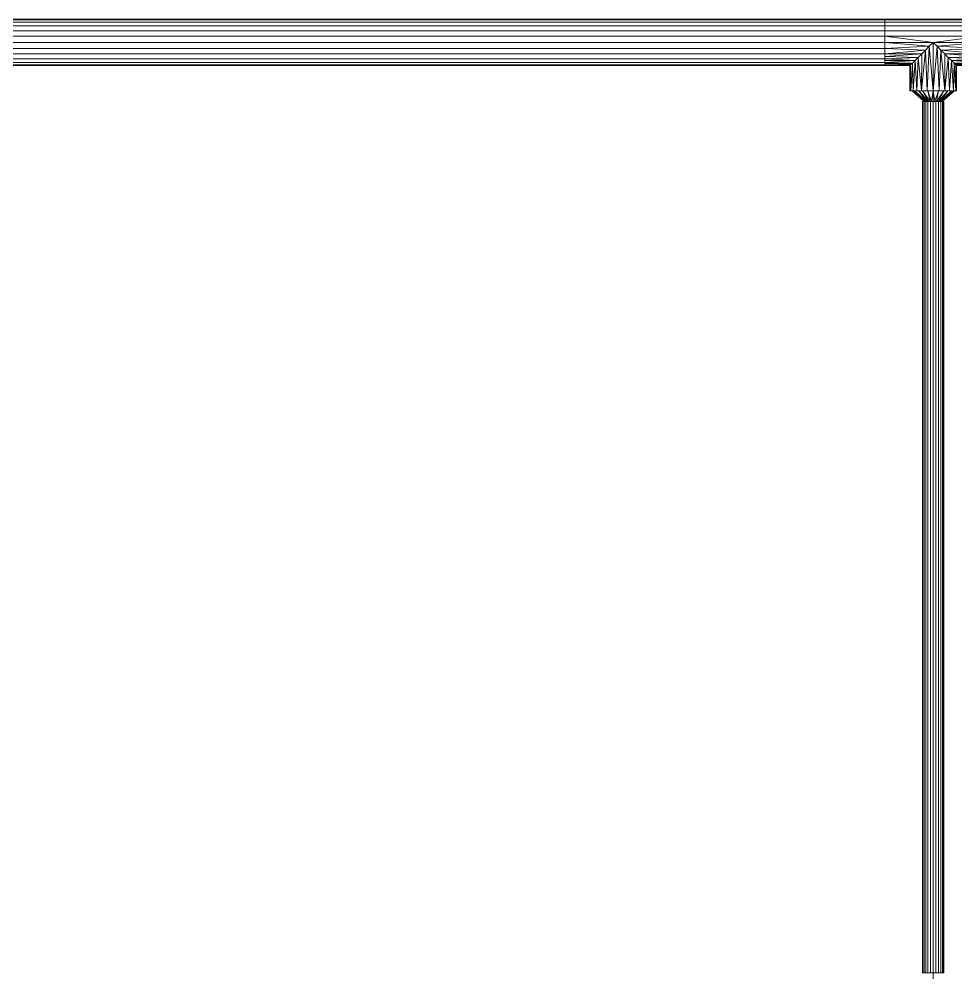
# Model space of a CAD drawing. Header units: inches. Extents: x -3326 to -59, y 8 to 1043.
# Drawn here: x -785 to -727.1, y 214.5 to 273.4 of the extents above; entities that cross this region are included whole.
import ezdxf

# ---------------------------------------------------------------- set-up
doc = ezdxf.new("R2010")
doc.units = ezdxf.units.IN
doc.header["$MEASUREMENT"] = 0
doc.layers.add('F-SPRN', color=10, linetype='Continuous', lineweight=9)
doc.layers.add('P-PIPE', color=10, linetype='Continuous', lineweight=9)

# ---------------------------------------------------------------- blocks, each defined once
blk = doc.blocks.new('Tee - Welded - Generic - Standard-1126622-05 - Fourth Level')
at = {"layer": 'P-PIPE'}
mesh = blk.add_polyface(dxfattribs=at)
corners = [(-2.992, -1.437), (-2.992, -1.388, 0.372), (-2.992, -1.244, 0.719), (-2.992, -1.016, 1.016), (-2.992, -0.719, 1.244), (-2.992, -0.372, 1.388), (-2.992, 0, 1.437), (-2.992, 0.372, 1.388), (-2.992, 0.719, 1.244), (-2.992, 1.016, 1.016), (-2.992, 1.244, 0.719), (-2.992, 1.388, 0.372), (-2.992, 1.437), (-2.992, 1.388, -0.372), (-2.992, 1.244, -0.719), (-2.992, 1.016, -1.016), (-2.992, 0.719, -1.244), (-2.992, 0.372, -1.388), (-2.992, 0, -1.437), (-2.992, -0.372, -1.388), (-2.992, -0.719, -1.244), (-2.992, -1.016, -1.016), (-2.992, -1.244, -0.719), (-2.992, -1.388, -0.372)]
mesh.append_faces([[corners[k] for k in face] for face in [(10, 7, 8, 9)]], dxfattribs={"vtx0": -1})
mesh.append_faces([[corners[k] for k in face] for face in [(0, 3, 6)]], dxfattribs={"vtx0": -1, "vtx1": -1, "vtx2": -1})
mesh.append_faces([[corners[k] for k in face] for face in [(13, 18, 22, 23)]], dxfattribs={"vtx0": -1, "vtx1": -1, "vtx3": -1})
mesh.append_faces([[corners[k] for k in face] for face in [(18, 21, 22), (13, 23, 0, 12)]], dxfattribs={"vtx0": -1, "vtx2": -1})
mesh.append_faces([[corners[k] for k in face] for face in [(6, 7, 12, 0)]], dxfattribs={"vtx1": -1, "vtx2": -1, "vtx3": -1})
mesh.append_faces([[corners[k] for k in face] for face in [(16, 17, 18, 15), (19, 20, 21, 18)]], dxfattribs={"vtx2": -1})
mesh.append_faces([[corners[k] for k in face] for face in [(13, 14, 15, 18), (10, 11, 12, 7)]], dxfattribs={"vtx2": -1, "vtx3": -1})
mesh.append_faces([[corners[k] for k in face] for face in [(0, 1, 2, 3), (3, 4, 5, 6)]], dxfattribs={"vtx3": -1})
mesh = blk.add_polyface(dxfattribs=at)
corners = [(-2.992, 1.437), (-2.992, 1.388, 0.372), (-2.992, 1.244, 0.719), (-2.992, 1.016, 1.016), (-2.992, 0.719, 1.244), (-2.992, 0.372, 1.388), (-2.992, 0, 1.437), (-2.992, -0.372, 1.388), (-2.992, -0.719, 1.244), (-2.992, -1.016, 1.016), (-2.992, -1.244, 0.719), (-2.992, -1.388, 0.372), (-2.992, -1.437), (-1.437, -1.437), (-1.397, -1.397, 0.338), (-1.286, -1.286, 0.642), (-1.123, -1.123, 0.896), (-0.927, -0.927, 1.098), (-0.71, -0.71, 1.249), (-0.48, -0.48, 1.355), (-0.242, -0.242, 1.417), (0, 0, 1.437), (0.242, -0.242, 1.417), (0.48, -0.48, 1.355), (0.71, -0.71, 1.249), (0.927, -0.927, 1.098), (1.123, -1.123, 0.896), (1.286, -1.286, 0.642), (1.397, -1.397, 0.338), (1.437, -1.437), (2.992, -1.437), (2.992, -1.388, 0.372), (2.992, -1.244, 0.719), (2.992, -1.016, 1.016), (2.992, -0.719, 1.244), (2.992, -0.372, 1.388), (2.992, 0, 1.437), (2.992, 0.372, 1.388), (2.992, 0.719, 1.244), (2.992, 1.016, 1.016), (2.992, 1.244, 0.719), (2.992, 1.388, 0.372), (2.992, 1.437), (-2.992, -0.867, 1.13), (-2.992, -1.13, 0.867), (-2.992, -1.316, 0.545), (2.992, -1.316, 0.545), (2.992, -1.13, 0.867), (2.992, -0.867, 1.13), (1.341, -1.341, 0.49), (-1.341, -1.341, 0.49)]
mesh.append_faces([[corners[k] for k in face] for face in [(14, 12, 13)]], dxfattribs={"vtx0": -1})
mesh.append_faces([[corners[k] for k in face] for face in [(34, 24, 48), (33, 26, 47), (26, 33, 25), (11, 50, 45), (15, 45, 50), (12, 14, 11), (9, 17, 43), (16, 10, 15), (24, 34, 23), (22, 36, 21), (20, 7, 19), (7, 20, 6), (18, 43, 17)]], dxfattribs={"vtx0": -1, "vtx1": -1})
mesh.append_faces([[corners[k] for k in face] for face in [(32, 26, 27), (25, 33, 48), (11, 14, 50), (18, 8, 43), (16, 44, 10), (46, 27, 49), (48, 24, 25), (31, 49, 28), (16, 9, 44), (23, 34, 35), (15, 10, 45), (21, 5, 6), (26, 32, 47)]], dxfattribs={"vtx0": -1, "vtx2": -1})
mesh.append_faces([[corners[k] for k in face] for face in [(21, 36, 37, 5)]], dxfattribs={"vtx0": -1, "vtx2": -1, "vtx3": -1})
mesh.append_faces([[corners[k] for k in face] for face in [(30, 31, 28), (31, 46, 49), (46, 32, 27), (16, 17, 9), (18, 19, 8), (35, 36, 22), (22, 23, 35), (20, 21, 6), (7, 8, 19)]], dxfattribs={"vtx1": -1, "vtx2": -1})
mesh.append_faces([[corners[k] for k in face] for face in [(39, 40, 2, 3), (40, 41, 1, 2), (37, 38, 4, 5), (38, 39, 3, 4)]], dxfattribs={"vtx1": -1, "vtx3": -1})
mesh.append_faces([[corners[k] for k in face] for face in [(28, 29, 30)]], dxfattribs={"vtx2": -1})
mesh.append_faces([[corners[k] for k in face] for face in [(41, 42, 0, 1)]], dxfattribs={"vtx3": -1})
mesh = blk.add_polyface(dxfattribs=at)
corners = [(-2.992, -1.437), (-2.992, -1.388, -0.372), (-2.992, -1.244, -0.719), (-2.992, -1.016, -1.016), (-2.992, -0.719, -1.244), (-2.992, -0.372, -1.388), (-2.992, 0, -1.437), (-2.992, 0.372, -1.388), (-2.992, 0.719, -1.244), (-2.992, 1.016, -1.016), (-2.992, 1.244, -0.719), (-2.992, 1.388, -0.372), (-2.992, 1.437), (2.992, 1.437), (2.992, 1.388, -0.372), (2.992, 1.244, -0.719), (2.992, 1.016, -1.016), (2.992, 0.719, -1.244), (2.992, 0.372, -1.388), (2.992, 0, -1.437), (2.992, -0.372, -1.388), (2.992, -0.719, -1.244), (2.992, -1.016, -1.016), (2.992, -1.244, -0.719), (2.992, -1.388, -0.372), (2.992, -1.437), (1.437, -1.437), (1.397, -1.397, -0.338), (1.286, -1.286, -0.642), (1.123, -1.123, -0.896), (0.927, -0.927, -1.098), (0.71, -0.71, -1.249), (0.48, -0.48, -1.355), (0.242, -0.242, -1.417), (0, 0, -1.437), (-0.242, -0.242, -1.417), (-0.48, -0.48, -1.355), (-0.71, -0.71, -1.249), (-0.927, -0.927, -1.098), (-1.123, -1.123, -0.896), (-1.286, -1.286, -0.642), (-1.397, -1.397, -0.338), (-1.437, -1.437), (-2.992, -1.316, -0.545), (-2.992, -1.13, -0.867), (-2.992, -0.867, -1.13), (2.992, -0.867, -1.13), (2.992, -1.13, -0.867), (2.992, -1.316, -0.545), (-1.341, -1.341, -0.49), (1.341, -1.341, -0.49)]
mesh.append_faces([[corners[k] for k in face] for face in [(33, 20, 32), (6, 35, 5), (31, 46, 30), (28, 48, 50), (38, 45, 37), (24, 50, 48), (3, 39, 44), (37, 4, 36), (1, 41, 0), (40, 2, 39)]], dxfattribs={"vtx0": -1, "vtx1": -1})
mesh.append_faces([[corners[k] for k in face] for face in [(11, 14, 15, 10), (38, 3, 45), (19, 33, 34), (1, 49, 41), (39, 2, 44), (36, 4, 5), (43, 40, 49), (31, 21, 46), (21, 31, 32), (24, 27, 50), (27, 24, 25), (23, 28, 29), (3, 38, 39), (28, 23, 48), (40, 43, 2), (29, 22, 47)]], dxfattribs={"vtx0": -1, "vtx2": -1})
mesh.append_faces([[corners[k] for k in face] for face in [(34, 6, 7, 18)]], dxfattribs={"vtx0": -1, "vtx2": -1, "vtx3": -1})
mesh.append_faces([[corners[k] for k in face] for face in [(26, 27, 25)]], dxfattribs={"vtx1": -1})
mesh.append_faces([[corners[k] for k in face] for face in [(19, 20, 33), (18, 19, 34), (20, 21, 32), (35, 36, 5), (34, 35, 6), (46, 22, 30), (29, 30, 22), (47, 23, 29), (45, 4, 37), (1, 43, 49)]], dxfattribs={"vtx1": -1, "vtx2": -1})
mesh.append_faces([[corners[k] for k in face] for face in [(15, 16, 9, 10), (16, 17, 8, 9), (17, 18, 7, 8)]], dxfattribs={"vtx1": -1, "vtx3": -1})
mesh.append_faces([[corners[k] for k in face] for face in [(12, 13, 14, 11), (41, 42, 0)]], dxfattribs={"vtx2": -1})
mesh = blk.add_polyface(dxfattribs=at)
corners = [(2.992, -1.437), (2.992, -1.388, -0.372), (2.992, -1.244, -0.719), (2.992, -1.016, -1.016), (2.992, -0.719, -1.244), (2.992, -0.372, -1.388), (2.992, 0, -1.437), (2.992, 0.372, -1.388), (2.992, 0.719, -1.244), (2.992, 1.016, -1.016), (2.992, 1.244, -0.719), (2.992, 1.388, -0.372), (2.992, 1.437), (2.992, 1.388, 0.372), (2.992, 1.244, 0.719), (2.992, 1.016, 1.016), (2.992, 0.719, 1.244), (2.992, 0.372, 1.388), (2.992, 0, 1.437), (2.992, -0.372, 1.388), (2.992, -0.719, 1.244), (2.992, -1.016, 1.016), (2.992, -1.244, 0.719), (2.992, -1.388, 0.372)]
mesh.append_faces([[corners[k] for k in face] for face in [(16, 14, 15)]], dxfattribs={"vtx0": -1})
mesh.append_faces([[corners[k] for k in face] for face in [(3, 6, 2)]], dxfattribs={"vtx0": -1, "vtx1": -1})
mesh.append_faces([[corners[k] for k in face] for face in [(18, 21, 11)]], dxfattribs={"vtx0": -1, "vtx1": -1, "vtx2": -1})
mesh.append_faces([[corners[k] for k in face] for face in [(6, 9, 21, 2), (18, 11, 14, 16)]], dxfattribs={"vtx0": -1, "vtx1": -1, "vtx2": -1, "vtx3": -1})
mesh.append_faces([[corners[k] for k in face] for face in [(21, 0, 1, 2)]], dxfattribs={"vtx0": -1, "vtx3": -1})
mesh.append_faces([[corners[k] for k in face] for face in [(17, 18, 16)]], dxfattribs={"vtx1": -1})
mesh.append_faces([[corners[k] for k in face] for face in [(12, 13, 14, 11), (22, 23, 0, 21), (19, 20, 21, 18)]], dxfattribs={"vtx2": -1})
mesh.append_faces([[corners[k] for k in face] for face in [(9, 10, 11, 21)]], dxfattribs={"vtx2": -1, "vtx3": -1})
mesh.append_faces([[corners[k] for k in face] for face in [(6, 7, 8, 9), (3, 4, 5, 6)]], dxfattribs={"vtx3": -1})
mesh = blk.add_polyface(dxfattribs=at)
corners = [(-1.437, -2.992), (-1.388, -2.992, 0.372), (-1.244, -2.992, 0.719), (-1.016, -2.992, 1.016), (-0.719, -2.992, 1.244), (-0.372, -2.992, 1.388), (0, -2.992, 1.437), (0.372, -2.992, 1.388), (0.719, -2.992, 1.244), (1.016, -2.992, 1.016), (1.244, -2.992, 0.719), (1.388, -2.992, 0.372), (1.437, -2.992), (1.437, -1.437), (1.397, -1.397, 0.338), (1.286, -1.286, 0.642), (1.123, -1.123, 0.896), (0.927, -0.927, 1.098), (0.71, -0.71, 1.249), (0.48, -0.48, 1.355), (0.242, -0.242, 1.417), (0, 0, 1.437), (-0.242, -0.242, 1.417), (-0.48, -0.48, 1.355), (-0.71, -0.71, 1.249), (-0.927, -0.927, 1.098), (-1.123, -1.123, 0.896), (-1.286, -1.286, 0.642), (-1.397, -1.397, 0.338), (-1.437, -1.437)]
mesh.append_faces([[corners[k] for k in face] for face in [(1, 28, 0), (27, 2, 26), (23, 5, 22), (25, 4, 24), (8, 19, 7), (17, 9, 16)]], dxfattribs={"vtx0": -1, "vtx1": -1})
mesh.append_faces([[corners[k] for k in face] for face in [(26, 2, 3), (27, 1, 2), (23, 4, 5), (6, 21, 22), (22, 5, 6), (20, 6, 7), (16, 9, 10), (17, 8, 9), (14, 11, 12), (6, 20, 21)]], dxfattribs={"vtx0": -1, "vtx2": -1})
mesh.append_faces([[corners[k] for k in face] for face in [(13, 14, 12)]], dxfattribs={"vtx1": -1})
mesh.append_faces([[corners[k] for k in face] for face in [(3, 4, 25), (27, 28, 1), (25, 26, 3), (23, 24, 4), (10, 11, 15), (17, 18, 8), (19, 20, 7), (18, 19, 8), (15, 16, 10), (14, 15, 11)]], dxfattribs={"vtx1": -1, "vtx2": -1})
mesh.append_faces([[corners[k] for k in face] for face in [(28, 29, 0)]], dxfattribs={"vtx2": -1})
mesh = blk.add_polyface(dxfattribs=at)
corners = [(1.437, -2.992), (1.388, -2.992, -0.372), (1.244, -2.992, -0.719), (1.016, -2.992, -1.016), (0.719, -2.992, -1.244), (0.372, -2.992, -1.388), (0, -2.992, -1.437), (-0.372, -2.992, -1.388), (-0.719, -2.992, -1.244), (-1.016, -2.992, -1.016), (-1.244, -2.992, -0.719), (-1.388, -2.992, -0.372), (-1.437, -2.992), (-1.437, -1.437), (-1.397, -1.397, -0.338), (-1.286, -1.286, -0.642), (-1.123, -1.123, -0.896), (-0.927, -0.927, -1.098), (-0.71, -0.71, -1.249), (-0.48, -0.48, -1.355), (-0.242, -0.242, -1.417), (0, 0, -1.437), (0.242, -0.242, -1.417), (0.48, -0.48, -1.355), (0.71, -0.71, -1.249), (0.927, -0.927, -1.098), (1.123, -1.123, -0.896), (1.286, -1.286, -0.642), (1.397, -1.397, -0.338), (1.437, -1.437)]
mesh.append_faces([[corners[k] for k in face] for face in [(1, 28, 0), (3, 26, 2), (27, 2, 26), (23, 5, 22), (25, 4, 24), (8, 19, 7), (17, 9, 16)]], dxfattribs={"vtx0": -1, "vtx1": -1})
mesh.append_faces([[corners[k] for k in face] for face in [(27, 1, 2), (23, 4, 5), (6, 21, 22), (22, 5, 6), (20, 6, 7), (16, 9, 10), (17, 8, 9), (14, 11, 12), (6, 20, 21)]], dxfattribs={"vtx0": -1, "vtx2": -1})
mesh.append_faces([[corners[k] for k in face] for face in [(29, 0, 28), (13, 14, 12)]], dxfattribs={"vtx1": -1})
mesh.append_faces([[corners[k] for k in face] for face in [(3, 4, 25), (27, 28, 1), (25, 26, 3), (23, 24, 4), (10, 11, 15), (17, 18, 8), (19, 20, 7), (18, 19, 8), (15, 16, 10), (14, 15, 11)]], dxfattribs={"vtx1": -1, "vtx2": -1})
mesh = blk.add_polyface(dxfattribs=at)
corners = [(-1.437, -2.992), (-1.388, -2.992, -0.372), (-1.244, -2.992, -0.719), (-1.016, -2.992, -1.016), (-0.719, -2.992, -1.244), (-0.372, -2.992, -1.388), (0, -2.992, -1.437), (0.372, -2.992, -1.388), (0.719, -2.992, -1.244), (1.016, -2.992, -1.016), (1.244, -2.992, -0.719), (1.388, -2.992, -0.372), (1.437, -2.992), (1.388, -2.992, 0.372), (1.244, -2.992, 0.719), (1.016, -2.992, 1.016), (0.719, -2.992, 1.244), (0.372, -2.992, 1.388), (0, -2.992, 1.437), (-0.372, -2.992, 1.388), (-0.719, -2.992, 1.244), (-1.016, -2.992, 1.016), (-1.244, -2.992, 0.719), (-1.388, -2.992, 0.372)]
mesh.append_faces([[corners[k] for k in face] for face in [(0, 22, 23)]], dxfattribs={"vtx0": -1})
mesh.append_faces([[corners[k] for k in face] for face in [(3, 6, 2), (16, 18, 14, 15)]], dxfattribs={"vtx0": -1, "vtx1": -1})
mesh.append_faces([[corners[k] for k in face] for face in [(2, 6, 9, 11)]], dxfattribs={"vtx0": -1, "vtx1": -1, "vtx2": -1, "vtx3": -1})
mesh.append_faces([[corners[k] for k in face] for face in [(0, 14, 21, 22)]], dxfattribs={"vtx0": -1, "vtx1": -1, "vtx3": -1})
mesh.append_faces([[corners[k] for k in face] for face in [(2, 11, 12)]], dxfattribs={"vtx0": -1, "vtx2": -1})
mesh.append_faces([[corners[k] for k in face] for face in [(17, 18, 16)]], dxfattribs={"vtx1": -1})
mesh.append_faces([[corners[k] for k in face] for face in [(18, 19, 14)]], dxfattribs={"vtx1": -1, "vtx2": -1})
mesh.append_faces([[corners[k] for k in face] for face in [(9, 10, 11)]], dxfattribs={"vtx2": -1})
mesh.append_faces([[corners[k] for k in face] for face in [(0, 1, 2, 14), (12, 13, 14, 2), (19, 20, 21, 14)]], dxfattribs={"vtx2": -1, "vtx3": -1})
mesh.append_faces([[corners[k] for k in face] for face in [(6, 7, 8, 9), (3, 4, 5, 6)]], dxfattribs={"vtx3": -1})
blk = doc.blocks.new('Transition - Generic - Plumbing-CW-1127470-05 - Fourth Level')
at = {"layer": 'P-PIPE'}
mesh = blk.add_polyface(dxfattribs=at)
corners = [(0, -1.312), (0, -1.137, 0.656), (0, -0.656, 1.137), (0, 0, 1.312), (0, 0.656, 1.137), (0, 1.137, 0.656), (0, 1.312), (0, 1.137, -0.656), (0, 0.656, -1.137), (0, 0, -1.312), (0, -0.656, -1.137), (0, -1.137, -0.656)]
mesh.append_faces([[corners[k] for k in face] for face in [(0, 10, 11)]], dxfattribs={"vtx0": -1})
mesh.append_faces([[corners[k] for k in face] for face in [(0, 5, 9, 10)]], dxfattribs={"vtx0": -1, "vtx1": -1, "vtx3": -1})
mesh.append_faces([[corners[k] for k in face] for face in [(5, 7, 8, 9)]], dxfattribs={"vtx0": -1, "vtx3": -1})
mesh.append_faces([[corners[k] for k in face] for face in [(5, 6, 7)]], dxfattribs={"vtx2": -1})
mesh.append_faces([[corners[k] for k in face] for face in [(3, 4, 5, 0)]], dxfattribs={"vtx2": -1, "vtx3": -1})
mesh.append_faces([[corners[k] for k in face] for face in [(0, 1, 2, 3)]], dxfattribs={"vtx3": -1})
mesh = blk.add_polyface(dxfattribs=at)
corners = [(0, -1.312), (0, -1.137, -0.656), (0, -0.656, -1.137), (0, 0, -1.312), (0, 0.656, -1.137), (0, 1.137, -0.656), (0, 1.312), (0.656, 0.562), (0.656, 0.398, -0.398), (0.656, 0, -0.562), (0.656, -0.398, -0.398), (0.656, -0.562), (0.656, 0.48, -0.199), (0.656, 0.199, -0.48), (0.656, -0.199, -0.48), (0.656, -0.48, -0.199), (0, 0.328, -1.225), (0.656, 0.099, -0.521), (0.656, 0.439, -0.298), (0, 1.225, -0.328), (0.656, 0.521, -0.099), (0, -0.328, -1.225), (0.656, -0.298, -0.439), (0, -1.225, -0.328), (0.656, -0.521, -0.099), (0.656, -0.439, -0.298), (0.656, 0.298, -0.439), (0.656, -0.099, -0.521), (0, -0.896, -0.896), (0, 0.896, -0.896)]
mesh.append_faces([[corners[k] for k in face] for face in [(0, 24, 11)]], dxfattribs={"vtx0": -1})
mesh.append_faces([[corners[k] for k in face] for face in [(27, 3, 9), (28, 25, 1), (3, 27, 21), (25, 28, 10), (4, 13, 16), (29, 26, 4), (26, 29, 8), (5, 18, 29), (6, 20, 19), (1, 15, 23), (2, 22, 28)]], dxfattribs={"vtx0": -1, "vtx1": -1})
mesh.append_faces([[corners[k] for k in face] for face in [(5, 12, 18), (2, 14, 22), (3, 17, 9), (12, 5, 19), (19, 20, 12), (23, 15, 24), (24, 0, 23), (16, 13, 17), (14, 2, 21)]], dxfattribs={"vtx0": -1, "vtx2": -1})
mesh.append_faces([[corners[k] for k in face] for face in [(7, 20, 6)]], dxfattribs={"vtx1": -1})
mesh.append_faces([[corners[k] for k in face] for face in [(18, 8, 29), (3, 16, 17), (22, 10, 28), (25, 15, 1), (26, 13, 4), (27, 14, 21)]], dxfattribs={"vtx1": -1, "vtx2": -1})
mesh = blk.add_polyface(dxfattribs=at)
corners = [(0, 1.312), (0, 1.137, 0.656), (0, 0.656, 1.137), (0, 0, 1.312), (0, -0.656, 1.137), (0, -1.137, 0.656), (0, -1.312), (0.656, -0.562), (0.656, -0.398, 0.398), (0.656, 0, 0.562), (0.656, 0.398, 0.398), (0.656, 0.562), (0.656, -0.48, 0.199), (0.656, -0.199, 0.48), (0.656, 0.199, 0.48), (0.656, 0.48, 0.199), (0, -0.328, 1.225), (0.656, -0.099, 0.521), (0.656, -0.439, 0.298), (0, -1.225, 0.328), (0.656, -0.521, 0.099), (0, 0.328, 1.225), (0.656, 0.298, 0.439), (0, 1.225, 0.328), (0.656, 0.521, 0.099), (0.656, 0.439, 0.298), (0.656, -0.298, 0.439), (0.656, 0.099, 0.521), (0, 0.896, 0.896), (0, -0.896, 0.896)]
mesh.append_faces([[corners[k] for k in face] for face in [(0, 24, 11)]], dxfattribs={"vtx0": -1})
mesh.append_faces([[corners[k] for k in face] for face in [(27, 3, 9), (28, 25, 1), (3, 27, 21), (25, 28, 10), (4, 13, 16), (29, 26, 4), (26, 29, 8), (5, 18, 29), (6, 20, 19), (1, 15, 23), (2, 22, 28)]], dxfattribs={"vtx0": -1, "vtx1": -1})
mesh.append_faces([[corners[k] for k in face] for face in [(5, 12, 18), (2, 14, 22), (3, 17, 9), (12, 5, 19), (19, 20, 12), (23, 15, 24), (24, 0, 23), (16, 13, 17), (14, 2, 21)]], dxfattribs={"vtx0": -1, "vtx2": -1})
mesh.append_faces([[corners[k] for k in face] for face in [(7, 20, 6)]], dxfattribs={"vtx1": -1})
mesh.append_faces([[corners[k] for k in face] for face in [(18, 8, 29), (3, 16, 17), (22, 10, 28), (25, 15, 1), (26, 13, 4), (27, 14, 21)]], dxfattribs={"vtx1": -1, "vtx2": -1})
mesh = blk.add_polyface(dxfattribs=at)
corners = [(0.656, -0.562), (0.656, -0.398, -0.398), (0.656, 0, -0.562), (0.656, 0.398, -0.398), (0.656, 0.562), (0.656, 0.398, 0.398), (0.656, 0, 0.562), (0.656, -0.398, 0.398)]
mesh.append_faces([[corners[k] for k in face] for face in [(2, 4, 7, 1)]], dxfattribs={"vtx0": -1, "vtx1": -1, "vtx2": -1})
mesh.append_faces([[corners[k] for k in face] for face in [(3, 4, 2)]], dxfattribs={"vtx1": -1})
mesh.append_faces([[corners[k] for k in face] for face in [(5, 6, 7, 4), (7, 0, 1)]], dxfattribs={"vtx2": -1})

msp = doc.modelspace()

# ---------------------------------------------------------------- linework, layer by layer
at = {"layer": 'F-SPRN', "color": 1}
for p, q in [((-948.633, 272, 964), (-731.477, 272, 964)), ((-948.633, 272, 964), (-731.477, 272, 964)), ((-725.493, 272, 964), (-731.477, 272, 964)), ((-728.485, 269.008, 964), (-728.485, 272, 964)), ((-728.485, 269.008, 964), (-728.485, 268.352, 964)), ((-728.485, 214.486, 964), (-728.485, 268.352, 964)), ((-728.485, 214.486, 964), (-728.485, 268.352, 964)), ((-728.485, 214.486, 964), (-728.485, 211.494, 964))]:
    msp.add_line(p, q, dxfattribs=at)

# ---------------------------------------------------------------- block references
at = {"layer": 'F-SPRN', "color": 1, "extrusion": (0, 0, -1)}
msp.add_blockref('Tee - Welded - Generic - Standard-1126622-05 - Fourth Level', (728.485, 272, -964), dxfattribs=at)
at = {"layer": 'F-SPRN', "color": 1, "rotation": 270}
msp.add_blockref('Transition - Generic - Plumbing-CW-1127470-05 - Fourth Level', (-728.485, 269.008, 964), dxfattribs=at)

# ---------------------------------------------------------------- meshes
at = {"layer": 'F-SPRN', "color": 1}
mesh = msp.add_polyface(dxfattribs=at)
corners = [(-948.633, 273.438, 964), (-948.633, 273.389, 964.372), (-948.633, 273.245, 964.719), (-948.633, 273.016, 965.016), (-948.633, 272.719, 965.245), (-948.633, 272.372, 965.389), (-948.633, 272, 965.437), (-731.477, 272, 965.437), (-731.477, 272.372, 965.389), (-731.477, 272.719, 965.245), (-731.477, 273.016, 965.016), (-731.477, 273.245, 964.719), (-731.477, 273.389, 964.372), (-731.477, 273.438, 964)]
mesh.append_faces([[corners[k] for k in face] for face in [(7, 8, 5, 6)]], dxfattribs={"vtx1": -1, "color": 1})
mesh.append_faces([[corners[k] for k in face] for face in [(8, 9, 4, 5), (3, 4, 9, 10), (11, 12, 1, 2), (2, 3, 10, 11)]], dxfattribs={"vtx1": -1, "vtx3": -1, "color": 1})
mesh.append_faces([[corners[k] for k in face] for face in [(12, 13, 0, 1)]], dxfattribs={"vtx3": -1, "color": 1})
mesh = msp.add_polyface(dxfattribs=at)
corners = [(-948.633, 272, 962.562), (-948.633, 272.372, 962.611), (-948.633, 272.719, 962.755), (-948.633, 273.016, 962.984), (-948.633, 273.245, 963.281), (-948.633, 273.389, 963.628), (-948.633, 273.438, 964), (-731.477, 273.438, 964), (-731.477, 273.389, 963.628), (-731.477, 273.245, 963.281), (-731.477, 273.016, 962.984), (-731.477, 272.719, 962.755), (-731.477, 272.372, 962.611), (-731.477, 272, 962.562)]
mesh.append_faces([[corners[k] for k in face] for face in [(7, 8, 5, 6)]], dxfattribs={"vtx1": -1, "color": 1})
mesh.append_faces([[corners[k] for k in face] for face in [(8, 9, 4, 5), (3, 4, 9, 10), (11, 12, 1, 2), (2, 3, 10, 11)]], dxfattribs={"vtx1": -1, "vtx3": -1, "color": 1})
mesh.append_faces([[corners[k] for k in face] for face in [(12, 13, 0, 1)]], dxfattribs={"vtx3": -1, "color": 1})
mesh = msp.add_polyface(dxfattribs=at)
corners = [(-731.477, 270.562, 964), (-731.477, 270.611, 963.628), (-731.477, 270.755, 963.281), (-731.477, 270.984, 962.984), (-731.477, 271.281, 962.755), (-731.477, 271.628, 962.611), (-731.477, 272, 962.562), (-731.477, 272.372, 962.611), (-731.477, 272.719, 962.755), (-731.477, 273.016, 962.984), (-731.477, 273.245, 963.281), (-731.477, 273.389, 963.628), (-731.477, 273.438, 964), (-731.477, 273.389, 964.372), (-731.477, 273.245, 964.719), (-731.477, 273.016, 965.016), (-731.477, 272.719, 965.245), (-731.477, 272.372, 965.389), (-731.477, 272, 965.437), (-731.477, 271.628, 965.389), (-731.477, 271.281, 965.245), (-731.477, 270.984, 965.016), (-731.477, 270.755, 964.719), (-731.477, 270.611, 964.372)]
mesh.append_faces([[corners[k] for k in face] for face in [(1, 23, 0), (10, 8, 9)]], dxfattribs={"vtx0": -1, "color": 1})
mesh.append_faces([[corners[k] for k in face] for face in [(11, 14, 8, 10)]], dxfattribs={"vtx0": -1, "vtx1": -1, "vtx2": -1, "color": 1})
mesh.append_faces([[corners[k] for k in face] for face in [(19, 4, 5, 7)]], dxfattribs={"vtx0": -1, "vtx2": -1, "vtx3": -1, "color": 1})
mesh.append_faces([[corners[k] for k in face] for face in [(19, 20, 4)]], dxfattribs={"vtx1": -1, "vtx2": -1, "color": 1})
mesh.append_faces([[corners[k] for k in face] for face in [(1, 2, 22, 23), (7, 8, 16, 17)]], dxfattribs={"vtx1": -1, "vtx3": -1, "color": 1})
mesh.append_faces([[corners[k] for k in face] for face in [(5, 6, 7)]], dxfattribs={"vtx2": -1, "color": 1})
mesh.append_faces([[corners[k] for k in face] for face in [(2, 3, 4, 22), (20, 21, 22, 4), (17, 18, 19, 7), (14, 15, 16, 8)]], dxfattribs={"vtx2": -1, "vtx3": -1, "color": 1})
mesh.append_faces([[corners[k] for k in face] for face in [(11, 12, 13, 14)]], dxfattribs={"vtx3": -1, "color": 1})
mesh = msp.add_polyface(dxfattribs=at)
corners = [(-948.633, 272, 965.437), (-948.633, 271.628, 965.389), (-948.633, 271.281, 965.245), (-948.633, 270.984, 965.016), (-948.633, 270.755, 964.719), (-948.633, 270.611, 964.372), (-948.633, 270.562, 964), (-731.477, 270.562, 964), (-731.477, 270.611, 964.372), (-731.477, 270.755, 964.719), (-731.477, 270.984, 965.016), (-731.477, 271.281, 965.245), (-731.477, 271.628, 965.389), (-731.477, 272, 965.437)]
mesh.append_faces([[corners[k] for k in face] for face in [(8, 9, 4, 5), (3, 4, 9, 10), (11, 12, 1, 2), (2, 3, 10, 11)]], dxfattribs={"vtx1": -1, "vtx3": -1, "color": 1})
mesh.append_faces([[corners[k] for k in face] for face in [(6, 7, 8, 5)]], dxfattribs={"vtx2": -1, "color": 1})
mesh.append_faces([[corners[k] for k in face] for face in [(12, 13, 0, 1)]], dxfattribs={"vtx3": -1, "color": 1})
mesh = msp.add_polyface(dxfattribs=at)
corners = [(-948.633, 270.562, 964), (-948.633, 270.611, 963.628), (-948.633, 270.755, 963.281), (-948.633, 270.984, 962.984), (-948.633, 271.281, 962.755), (-948.633, 271.628, 962.611), (-948.633, 272, 962.562), (-731.477, 272, 962.562), (-731.477, 271.628, 962.611), (-731.477, 271.281, 962.755), (-731.477, 270.984, 962.984), (-731.477, 270.755, 963.281), (-731.477, 270.611, 963.628), (-731.477, 270.562, 964)]
mesh.append_faces([[corners[k] for k in face] for face in [(7, 8, 5, 6)]], dxfattribs={"vtx1": -1, "color": 1})
mesh.append_faces([[corners[k] for k in face] for face in [(8, 9, 4, 5), (3, 4, 9, 10), (11, 12, 1, 2), (2, 3, 10, 11)]], dxfattribs={"vtx1": -1, "vtx3": -1, "color": 1})
mesh.append_faces([[corners[k] for k in face] for face in [(12, 13, 0, 1)]], dxfattribs={"vtx3": -1, "color": 1})
mesh = msp.add_polyface(dxfattribs=at)
corners = [(-727.828, 268.352, 964), (-727.85, 268.352, 963.83), (-727.916, 268.352, 963.671), (-728.02, 268.352, 963.535), (-728.156, 268.352, 963.431), (-728.315, 268.352, 963.365), (-728.485, 268.352, 963.342), (-728.655, 268.352, 963.365), (-728.814, 268.352, 963.431), (-728.95, 268.352, 963.535), (-729.054, 268.352, 963.671), (-729.12, 268.352, 963.83), (-729.143, 268.352, 964), (-729.12, 268.352, 964.17), (-729.054, 268.352, 964.329), (-728.95, 268.352, 964.465), (-728.814, 268.352, 964.569), (-728.655, 268.352, 964.635), (-728.485, 268.352, 964.657), (-728.315, 268.352, 964.635), (-728.156, 268.352, 964.569), (-728.02, 268.352, 964.465), (-727.916, 268.352, 964.329), (-727.85, 268.352, 964.17)]
mesh.append_faces([[corners[k] for k in face] for face in [(5, 3, 4), (3, 1, 2), (16, 13, 14, 15), (19, 16, 17, 18), (23, 21, 22), (21, 19, 20)]], dxfattribs={"vtx0": -1, "color": 1})
mesh.append_faces([[corners[k] for k in face] for face in [(9, 13, 21)]], dxfattribs={"vtx0": -1, "vtx1": -1, "vtx2": -1, "color": 1})
mesh.append_faces([[corners[k] for k in face] for face in [(3, 9, 21, 1), (21, 13, 16, 19)]], dxfattribs={"vtx0": -1, "vtx1": -1, "vtx2": -1, "vtx3": -1, "color": 1})
mesh.append_faces([[corners[k] for k in face] for face in [(11, 12, 13)]], dxfattribs={"vtx2": -1, "color": 1})
mesh.append_faces([[corners[k] for k in face] for face in [(7, 8, 9, 3), (9, 10, 11, 13), (5, 6, 7, 3), (23, 0, 1, 21)]], dxfattribs={"vtx2": -1, "vtx3": -1, "color": 1})
mesh = msp.add_polyface(dxfattribs=at)
corners = [(-729.143, 214.486, 964), (-729.12, 214.486, 964.17), (-729.054, 214.486, 964.329), (-728.95, 214.486, 964.465), (-728.814, 214.486, 964.569), (-728.655, 214.486, 964.635), (-728.485, 214.486, 964.657), (-728.485, 268.352, 964.657), (-728.655, 268.352, 964.635), (-728.814, 268.352, 964.569), (-728.95, 268.352, 964.465), (-729.054, 268.352, 964.329), (-729.12, 268.352, 964.17), (-729.143, 268.352, 964)]
mesh.append_faces([[corners[k] for k in face] for face in [(7, 8, 5, 6)]], dxfattribs={"vtx1": -1, "color": 1})
mesh.append_faces([[corners[k] for k in face] for face in [(8, 9, 4, 5), (3, 4, 9, 10), (11, 12, 1, 2), (2, 3, 10, 11)]], dxfattribs={"vtx1": -1, "vtx3": -1, "color": 1})
mesh.append_faces([[corners[k] for k in face] for face in [(12, 13, 0, 1)]], dxfattribs={"vtx3": -1, "color": 1})
mesh = msp.add_polyface(dxfattribs=at)
corners = [(-728.485, 214.486, 963.342), (-728.655, 214.486, 963.365), (-728.814, 214.486, 963.431), (-728.95, 214.486, 963.535), (-729.054, 214.486, 963.671), (-729.12, 214.486, 963.83), (-729.143, 214.486, 964), (-729.143, 268.352, 964), (-729.12, 268.352, 963.83), (-729.054, 268.352, 963.671), (-728.95, 268.352, 963.535), (-728.814, 268.352, 963.431), (-728.655, 268.352, 963.365), (-728.485, 268.352, 963.342)]
mesh.append_faces([[corners[k] for k in face] for face in [(7, 8, 5, 6)]], dxfattribs={"vtx1": -1, "color": 1})
mesh.append_faces([[corners[k] for k in face] for face in [(8, 9, 4, 5), (3, 4, 9, 10), (11, 12, 1, 2), (2, 3, 10, 11)]], dxfattribs={"vtx1": -1, "vtx3": -1, "color": 1})
mesh.append_faces([[corners[k] for k in face] for face in [(12, 13, 0, 1)]], dxfattribs={"vtx3": -1, "color": 1})
mesh = msp.add_polyface(dxfattribs=at)
corners = [(-728.485, 214.486, 964.657), (-728.315, 214.486, 964.635), (-728.156, 214.486, 964.569), (-728.02, 214.486, 964.465), (-727.916, 214.486, 964.329), (-727.85, 214.486, 964.17), (-727.828, 214.486, 964), (-727.828, 268.352, 964), (-727.85, 268.352, 964.17), (-727.916, 268.352, 964.329), (-728.02, 268.352, 964.465), (-728.156, 268.352, 964.569), (-728.315, 268.352, 964.635), (-728.485, 268.352, 964.657)]
mesh.append_faces([[corners[k] for k in face] for face in [(8, 9, 4, 5), (3, 4, 9, 10), (11, 12, 1, 2), (2, 3, 10, 11)]], dxfattribs={"vtx1": -1, "vtx3": -1, "color": 1})
mesh.append_faces([[corners[k] for k in face] for face in [(6, 7, 8, 5)]], dxfattribs={"vtx2": -1, "color": 1})
mesh.append_faces([[corners[k] for k in face] for face in [(12, 13, 0, 1)]], dxfattribs={"vtx3": -1, "color": 1})
mesh = msp.add_polyface(dxfattribs=at)
corners = [(-727.828, 214.486, 964), (-727.85, 214.486, 963.83), (-727.916, 214.486, 963.671), (-728.02, 214.486, 963.535), (-728.156, 214.486, 963.431), (-728.315, 214.486, 963.365), (-728.485, 214.486, 963.342), (-728.485, 268.352, 963.342), (-728.315, 268.352, 963.365), (-728.156, 268.352, 963.431), (-728.02, 268.352, 963.535), (-727.916, 268.352, 963.671), (-727.85, 268.352, 963.83), (-727.828, 268.352, 964)]
mesh.append_faces([[corners[k] for k in face] for face in [(7, 8, 5, 6)]], dxfattribs={"vtx1": -1, "color": 1})
mesh.append_faces([[corners[k] for k in face] for face in [(8, 9, 4, 5), (3, 4, 9, 10), (11, 12, 1, 2), (2, 3, 10, 11)]], dxfattribs={"vtx1": -1, "vtx3": -1, "color": 1})
mesh.append_faces([[corners[k] for k in face] for face in [(12, 13, 0, 1)]], dxfattribs={"vtx3": -1, "color": 1})
mesh = msp.add_polyface(dxfattribs=at)
corners = [(-727.828, 214.486, 964), (-727.85, 214.486, 964.17), (-727.916, 214.486, 964.329), (-728.02, 214.486, 964.465), (-728.156, 214.486, 964.569), (-728.315, 214.486, 964.635), (-728.485, 214.486, 964.657), (-728.655, 214.486, 964.635), (-728.814, 214.486, 964.569), (-728.95, 214.486, 964.465), (-729.054, 214.486, 964.329), (-729.12, 214.486, 964.17), (-729.143, 214.486, 964), (-729.12, 214.486, 963.83), (-729.054, 214.486, 963.671), (-728.95, 214.486, 963.535), (-728.814, 214.486, 963.431), (-728.655, 214.486, 963.365), (-728.485, 214.486, 963.342), (-728.315, 214.486, 963.365), (-728.156, 214.486, 963.431), (-728.02, 214.486, 963.535), (-727.916, 214.486, 963.671), (-727.85, 214.486, 963.83)]
mesh.append_faces([[corners[k] for k in face] for face in [(1, 23, 0)]], dxfattribs={"vtx0": -1, "color": 1})
mesh.append_faces([[corners[k] for k in face] for face in [(3, 15, 21)]], dxfattribs={"vtx0": -1, "vtx1": -1, "vtx2": -1, "color": 1})
mesh.append_faces([[corners[k] for k in face] for face in [(3, 8, 11, 15)]], dxfattribs={"vtx0": -1, "vtx1": -1, "vtx2": -1, "vtx3": -1, "color": 1})
mesh.append_faces([[corners[k] for k in face] for face in [(10, 11, 8, 9), (7, 8, 5, 6)]], dxfattribs={"vtx1": -1, "color": 1})
mesh.append_faces([[corners[k] for k in face] for face in [(17, 18, 19), (11, 12, 13)]], dxfattribs={"vtx2": -1, "color": 1})
mesh.append_faces([[corners[k] for k in face] for face in [(15, 16, 17, 21), (13, 14, 15, 11), (19, 20, 21, 17), (21, 22, 23, 3), (1, 2, 3, 23), (3, 4, 5, 8)]], dxfattribs={"vtx2": -1, "vtx3": -1, "color": 1})

doc.saveas('drawing.dxf')
